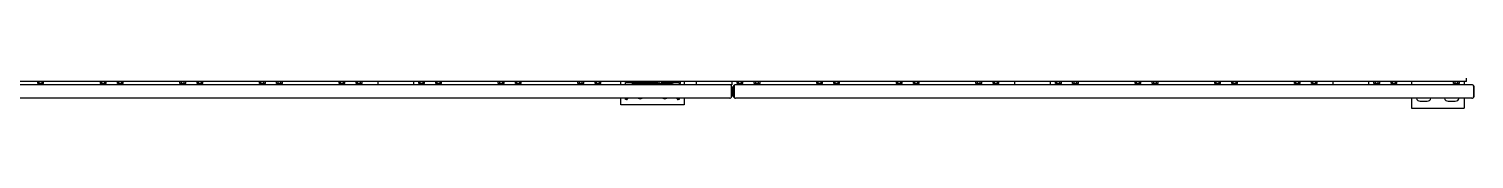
# Model space of a CAD drawing. Header units: millimetres. Extents: x 0 to 55611, y 0 to 32827.
# Drawn here: x 10171 to 14282, y 23569 to 23650 of the extents above; entities that cross this region are included whole.
import ezdxf

# ---------------------------------------------------------------- set-up
doc = ezdxf.new("R2010")
doc.units = ezdxf.units.MM
doc.header["$LTSCALE"] = 10
doc.linetypes.add('SLD-Continua', pattern=[0])
doc.layers.add('STRUC', color=5, linetype='SLD-Continua')

msp = doc.modelspace()

# ---------------------------------------------------------------- linework, layer by layer
at = {"layer": 'STRUC', "linetype": 'SLD-Continua', "lineweight": 25}
for p, q in [((11240.8, 23645.3), (10132.6, 23645.3)), ((10196.4, 23639.8), (10196.4, 23645.3)), ((10196.4, 23639.8), (10197.8, 23639)), ((10211.4, 23639), (10197.8, 23639)), ((10200.5, 23639.8), (10200.5, 23645.3)), ((10208.7, 23639.8), (10208.7, 23645.3)), ((10211.4, 23639), (10212.9, 23639.8)), ((10212.9, 23639.8), (10212.9, 23645.3)), ((10374.2, 23639.8), (10374.2, 23645.3)), ((10374.2, 23639.8), (10375.6, 23639)), ((10389.2, 23639), (10375.6, 23639)), ((10378.3, 23639.8), (10378.3, 23645.3)), ((10386.5, 23639.8), (10386.5, 23645.3)), ((10389.2, 23639), (10390.7, 23639.8)), ((10390.7, 23639.8), (10390.7, 23645.3)), ((10422.8, 23639.8), (10422.8, 23645.3)), ((10422.8, 23639.8), (10424.2, 23639)), ((10437.8, 23639), (10424.2, 23639)), ((10426.9, 23639.8), (10426.9, 23645.3)), ((10435.1, 23639.8), (10435.1, 23645.3)), ((10437.8, 23639), (10439.3, 23639.8)), ((10439.3, 23639.8), (10439.3, 23645.3)), ((10600.6, 23639.8), (10600.6, 23645.3)), ((10600.6, 23639.8), (10602, 23639)), ((10615.6, 23639), (10602, 23639)), ((10604.7, 23639.8), (10604.7, 23645.3)), ((10612.9, 23639.8), (10612.9, 23645.3)), ((10615.6, 23639), (10617.1, 23639.8)), ((10617.1, 23639.8), (10617.1, 23645.3)), ((10649.2, 23639.8), (10649.2, 23645.3)), ((10649.2, 23639.8), (10650.7, 23639)), ((10664.2, 23639), (10650.7, 23639)), ((10653.3, 23639.8), (10653.3, 23645.3)), ((10661.6, 23639.8), (10661.6, 23645.3)), ((10664.2, 23639), (10665.7, 23639.8)), ((10665.7, 23639.8), (10665.7, 23645.3)), ((10827, 23639.8), (10827, 23645.3)), ((10827, 23639.8), (10828.5, 23639)), ((10842, 23639), (10828.5, 23639)), ((10831.1, 23639.8), (10831.1, 23645.3)), ((10839.4, 23639.8), (10839.4, 23645.3)), ((10842, 23639), (10843.5, 23639.8)), ((10843.5, 23639.8), (10843.5, 23645.3)), ((10875.6, 23639.8), (10875.6, 23645.3)), ((10875.6, 23639.8), (10877.1, 23639)), ((10890.6, 23639), (10877.1, 23639)), ((10879.7, 23639.8), (10879.7, 23645.3)), ((10888, 23639.8), (10888, 23645.3)), ((10890.6, 23639), (10892.1, 23639.8)), ((10892.1, 23639.8), (10892.1, 23645.3)), ((11053.4, 23639.8), (11053.4, 23645.3)), ((11053.4, 23639.8), (11054.9, 23639)), ((11068.4, 23639), (11054.9, 23639)), ((11057.5, 23639.8), (11057.5, 23645.3)), ((11065.8, 23639.8), (11065.8, 23645.3)), ((11068.4, 23639), (11069.9, 23639.8)), ((11069.9, 23639.8), (11069.9, 23645.3)), ((11102, 23639.8), (11102, 23645.3)), ((11102, 23639.8), (11103.5, 23639)), ((11117, 23639), (11103.5, 23639)), ((11106.1, 23639.8), (11106.1, 23645.3)), ((11114.4, 23639.8), (11114.4, 23645.3)), ((11117, 23639), (11118.5, 23639.8)), ((11118.5, 23639.8), (11118.5, 23645.3)), ((11163.1, 23645.3), (11163.1, 23635.8)), ((11264.7, 23645.3), (11240.8, 23645.3)), ((11264.7, 23645.3), (11264.7, 23635.8)), ((12146.5, 23645.3), (11264.7, 23645.3)), ((11279.8, 23639.8), (11279.8, 23645.3)), ((11279.8, 23639.8), (11281.3, 23639)), ((11294.8, 23639), (11281.3, 23639)), ((11283.9, 23639.8), (11283.9, 23645.3)), ((11292.2, 23639.8), (11292.2, 23645.3)), ((11294.8, 23639), (11296.3, 23639.8)), ((11296.3, 23639.8), (11296.3, 23645.3)), ((11328.4, 23639.8), (11328.4, 23645.3)), ((11328.4, 23639.8), (11329.9, 23639)), ((11343.4, 23639), (11329.9, 23639)), ((11332.5, 23639.8), (11332.5, 23645.3)), ((11340.8, 23639.8), (11340.8, 23645.3)), ((11343.4, 23639), (11344.9, 23639.8)), ((11344.9, 23639.8), (11344.9, 23645.3)), ((11506.2, 23639.8), (11506.2, 23645.3)), ((11506.2, 23639.8), (11507.7, 23639)), ((11521.2, 23639), (11507.7, 23639)), ((11510.3, 23639.8), (11510.3, 23645.3)), ((11518.6, 23639.8), (11518.6, 23645.3)), ((11521.2, 23639), (11522.7, 23639.8)), ((11522.7, 23639.8), (11522.7, 23645.3)), ((11554.8, 23639.8), (11554.8, 23645.3)), ((11554.8, 23639.8), (11556.3, 23639)), ((11569.9, 23639), (11556.3, 23639)), ((11559, 23639.8), (11559, 23645.3)), ((11567.2, 23639.8), (11567.2, 23645.3)), ((11569.9, 23639), (11571.3, 23639.8)), ((11571.3, 23639.8), (11571.3, 23645.3)), ((11732.6, 23639.8), (11732.6, 23645.3)), ((11732.6, 23639.8), (11734.1, 23639)), ((11747.7, 23639), (11734.1, 23639)), ((11736.8, 23639.8), (11736.8, 23645.3)), ((11745, 23639.8), (11745, 23645.3)), ((11747.7, 23639), (11749.1, 23639.8)), ((11749.1, 23639.8), (11749.1, 23645.3)), ((11781.2, 23639.8), (11781.2, 23645.3)), ((11781.2, 23639.8), (11782.7, 23639)), ((11796.3, 23639), (11782.7, 23639)), ((11785.4, 23639.8), (11785.4, 23645.3)), ((11793.6, 23639.8), (11793.6, 23645.3)), ((11796.3, 23639), (11797.7, 23639.8)), ((11797.7, 23639.8), (11797.7, 23645.3)), ((11854.4, 23635.8), (11854.4, 23645.3)), ((11868.2, 23635.8), (11868.2, 23642.4)), ((11868.2, 23642.4), (11959, 23642.4)), ((12001.8, 23637.3), (11887, 23637.3)), ((11919, 23645.3), (11919, 23642.4)), ((11959, 23639.8), (11959, 23645.3)), ((11959, 23639.8), (11960.5, 23639)), ((11974.1, 23639), (11960.5, 23639)), ((11963.2, 23639.8), (11963.2, 23645.3)), ((11971.4, 23639.8), (11971.4, 23645.3)), ((11974.1, 23639), (11975.5, 23639.8)), ((11975.5, 23639.8), (11975.5, 23645.3)), ((11975.5, 23642.4), (12020.6, 23642.4)), ((12007.7, 23642.4), (12007.7, 23645.3)), ((12011.8, 23642.4), (12011.8, 23645.3)), ((12020, 23642.4), (12020, 23645.3)), ((12020.6, 23642.4), (12020.6, 23635.8)), ((12022.7, 23639), (12020.6, 23639)), ((12022.7, 23639), (12024.2, 23639.8)), ((12024.2, 23639.8), (12024.2, 23645.3)), ((12034.4, 23645.3), (12034.4, 23635.8)), ((12068.7, 23645.3), (12068.7, 23635.8)), ((12170.3, 23645.3), (12146.5, 23645.3)), ((12170.3, 23645.3), (12170.3, 23635.8)), ((13052.1, 23645.3), (12170.3, 23645.3)), ((12185.5, 23639.8), (12185.5, 23645.3)), ((12185.5, 23639.8), (12186.9, 23639)), ((12200.5, 23639), (12186.9, 23639)), ((12189.6, 23639.8), (12189.6, 23645.3)), ((12197.8, 23639.8), (12197.8, 23645.3)), ((12200.5, 23639), (12202, 23639.8)), ((12202, 23639.8), (12202, 23645.3)), ((12234.1, 23639.8), (12234.1, 23645.3)), ((12234.1, 23639.8), (12235.5, 23639)), ((12249.1, 23639), (12235.5, 23639)), ((12238.2, 23639.8), (12238.2, 23645.3)), ((12246.4, 23639.8), (12246.4, 23645.3)), ((12249.1, 23639), (12250.6, 23639.8)), ((12250.6, 23639.8), (12250.6, 23645.3)), ((12411.9, 23639.8), (12411.9, 23645.3)), ((12411.9, 23639.8), (12413.3, 23639)), ((12426.9, 23639), (12413.3, 23639)), ((12416, 23639.8), (12416, 23645.3)), ((12424.2, 23639.8), (12424.2, 23645.3)), ((12426.9, 23639), (12428.4, 23639.8)), ((12428.4, 23639.8), (12428.4, 23645.3)), ((12460.5, 23639.8), (12460.5, 23645.3)), ((12460.5, 23639.8), (12462, 23639)), ((12475.5, 23639), (12462, 23639)), ((12464.6, 23639.8), (12464.6, 23645.3)), ((12472.9, 23639.8), (12472.9, 23645.3)), ((12475.5, 23639), (12477, 23639.8)), ((12477, 23639.8), (12477, 23645.3)), ((12638.3, 23639.8), (12638.3, 23645.3)), ((12638.3, 23639.8), (12639.8, 23639)), ((12653.3, 23639), (12639.8, 23639)), ((12642.4, 23639.8), (12642.4, 23645.3)), ((12650.7, 23639.8), (12650.7, 23645.3)), ((12653.3, 23639), (12654.8, 23639.8)), ((12654.8, 23639.8), (12654.8, 23645.3)), ((12686.9, 23639.8), (12686.9, 23645.3)), ((12686.9, 23639.8), (12688.4, 23639)), ((12701.9, 23639), (12688.4, 23639)), ((12691, 23639.8), (12691, 23645.3)), ((12699.3, 23639.8), (12699.3, 23645.3)), ((12701.9, 23639), (12703.4, 23639.8)), ((12703.4, 23639.8), (12703.4, 23645.3)), ((12864.7, 23639.8), (12864.7, 23645.3)), ((12864.7, 23639.8), (12866.2, 23639)), ((12879.7, 23639), (12866.2, 23639)), ((12868.8, 23639.8), (12868.8, 23645.3)), ((12877.1, 23639.8), (12877.1, 23645.3)), ((12879.7, 23639), (12881.2, 23639.8)), ((12881.2, 23639.8), (12881.2, 23645.3)), ((12913.3, 23639.8), (12913.3, 23645.3)), ((12913.3, 23639.8), (12914.8, 23639)), ((12928.3, 23639), (12914.8, 23639)), ((12917.4, 23639.8), (12917.4, 23645.3)), ((12925.7, 23639.8), (12925.7, 23645.3)), ((12928.3, 23639), (12929.8, 23639.8)), ((12929.8, 23639.8), (12929.8, 23645.3)), ((12974.4, 23645.3), (12974.4, 23635.8)), ((13076, 23645.3), (13052.1, 23645.3)), ((13076, 23645.3), (13076, 23635.8)), ((13957.8, 23645.3), (13076, 23645.3)), ((13091.1, 23639.8), (13091.1, 23645.3)), ((13091.1, 23639.8), (13092.6, 23639)), ((13106.1, 23639), (13092.6, 23639)), ((13095.2, 23639.8), (13095.2, 23645.3)), ((13103.5, 23639.8), (13103.5, 23645.3)), ((13106.1, 23639), (13107.6, 23639.8)), ((13107.6, 23639.8), (13107.6, 23645.3)), ((13139.7, 23639.8), (13139.7, 23645.3)), ((13139.7, 23639.8), (13141.2, 23639)), ((13154.8, 23639), (13141.2, 23639)), ((13143.9, 23639.8), (13143.9, 23645.3)), ((13152.1, 23639.8), (13152.1, 23645.3)), ((13154.8, 23639), (13156.2, 23639.8)), ((13156.2, 23639.8), (13156.2, 23645.3)), ((13317.5, 23639.8), (13317.5, 23645.3)), ((13317.5, 23639.8), (13319, 23639)), ((13332.6, 23639), (13319, 23639)), ((13321.7, 23639.8), (13321.7, 23645.3)), ((13329.9, 23639.8), (13329.9, 23645.3)), ((13332.6, 23639), (13334, 23639.8)), ((13334, 23639.8), (13334, 23645.3)), ((13366.1, 23639.8), (13366.1, 23645.3)), ((13366.1, 23639.8), (13367.6, 23639)), ((13381.2, 23639), (13367.6, 23639)), ((13370.3, 23639.8), (13370.3, 23645.3)), ((13378.5, 23639.8), (13378.5, 23645.3)), ((13381.2, 23639), (13382.6, 23639.8)), ((13382.6, 23639.8), (13382.6, 23645.3)), ((13543.9, 23639.8), (13543.9, 23645.3)), ((13543.9, 23639.8), (13545.4, 23639)), ((13559, 23639), (13545.4, 23639)), ((13548.1, 23639.8), (13548.1, 23645.3)), ((13556.3, 23639.8), (13556.3, 23645.3)), ((13559, 23639), (13560.4, 23639.8)), ((13560.4, 23639.8), (13560.4, 23645.3)), ((13592.6, 23639.8), (13592.6, 23645.3)), ((13592.6, 23639.8), (13594, 23639)), ((13607.6, 23639), (13594, 23639)), ((13596.7, 23639.8), (13596.7, 23645.3)), ((13604.9, 23639.8), (13604.9, 23645.3)), ((13607.6, 23639), (13609, 23639.8)), ((13609, 23639.8), (13609, 23645.3)), ((13770.4, 23639.8), (13770.4, 23645.3)), ((13770.4, 23639.8), (13771.8, 23639)), ((13785.4, 23639), (13771.8, 23639)), ((13774.5, 23639.8), (13774.5, 23645.3)), ((13782.7, 23639.8), (13782.7, 23645.3)), ((13785.4, 23639), (13786.8, 23639.8)), ((13786.8, 23639.8), (13786.8, 23645.3)), ((13819, 23639.8), (13819, 23645.3)), ((13819, 23639.8), (13820.4, 23639)), ((13834, 23639), (13820.4, 23639)), ((13823.1, 23639.8), (13823.1, 23645.3)), ((13831.3, 23639.8), (13831.3, 23645.3)), ((13834, 23639), (13835.5, 23639.8)), ((13835.5, 23639.8), (13835.5, 23645.3)), ((13880, 23645.3), (13880, 23635.8)), ((13981.6, 23645.3), (13957.8, 23645.3)), ((13981.6, 23645.3), (13981.6, 23635.8)), ((14260, 23645.3), (13981.6, 23645.3)), ((13996.8, 23639.8), (13996.8, 23645.3)), ((13996.8, 23639.8), (13998.2, 23639)), ((14011.8, 23639), (13998.2, 23639)), ((14000.9, 23639.8), (14000.9, 23645.3)), ((14009.1, 23639.8), (14009.1, 23645.3)), ((14011.8, 23639), (14013.3, 23639.8)), ((14013.3, 23639.8), (14013.3, 23645.3)), ((14045.4, 23639.8), (14045.4, 23645.3)), ((14045.4, 23639.8), (14046.9, 23639)), ((14060.4, 23639), (14046.9, 23639)), ((14049.5, 23639.8), (14049.5, 23645.3)), ((14057.8, 23639.8), (14057.8, 23645.3)), ((14060.4, 23639), (14061.9, 23639.8)), ((14061.9, 23639.8), (14061.9, 23645.3)), ((14103.1, 23645.3), (14103.1, 23642.2)), ((14103.1, 23642.2), (14103.1, 23635.8)), ((14223.2, 23639.8), (14223.2, 23645.3)), ((14223.2, 23639.8), (14224.7, 23639)), ((14238.2, 23639), (14224.7, 23639)), ((14227.3, 23639.8), (14227.3, 23645.3)), ((14235.6, 23639.8), (14235.6, 23645.3)), ((14238.2, 23639), (14239.7, 23639.8)), ((14239.7, 23639.8), (14239.7, 23645.3)), ((14253.1, 23645.3), (14253.1, 23642.2)), ((14253.1, 23642.2), (14253.1, 23635.8)), ((14260, 23645.3), (14260, 23654.9)), ((12164.2, 23635.8), (9831.6, 23635.8)), ((12164.2, 23597.7), (9831.6, 23597.7)), ((11854.4, 23578.4), (11854.4, 23597.7)), ((11868.2, 23593.6), (11868.2, 23597.7)), ((11873.9, 23597.7), (11873.7, 23596.1)), ((12015.1, 23596.1), (12014.8, 23597.7)), ((12020.6, 23597.7), (12020.6, 23593.6)), ((12034.4, 23597.7), (12034.4, 23578.4)), ((12170.3, 23635.8), (12164.2, 23635.8)), ((12169.4, 23603.8), (12169.4, 23629.7)), ((12170.3, 23603.8), (12170.3, 23629.7)), ((12174.5, 23603.8), (12174.5, 23629.7)), ((12176.5, 23634.3), (12176.5, 23599.2)), ((12177.9, 23603.8), (12177.9, 23629.7)), ((14275.5, 23635.8), (12180.6, 23635.8)), ((14275.5, 23597.7), (12180.6, 23597.7)), ((14103.1, 23597.7), (14103.1, 23575.5)), ((14253.1, 23597.7), (14253.1, 23575.5)), ((14280.6, 23603.8), (14280.6, 23629.7)), ((14281.6, 23603.8), (14281.6, 23629.7)), ((12034.4, 23578.4), (11854.4, 23578.4)), ((11870.7, 23593.6), (11868.2, 23593.6)), ((12020.6, 23593.6), (12018.1, 23593.6)), ((14103.1, 23575.5), (14103.1, 23569.1)), ((14103.1, 23569.1), (14253.1, 23569.1)), ((14128.1, 23589.2), (14148.1, 23589.2)), ((14208.1, 23589.2), (14228.1, 23589.2)), ((14253.1, 23575.5), (14253.1, 23569.1))]:
    msp.add_line(p, q, dxfattribs=at)
for centre, radius, start, end in [((10198.4, 23642.9), 3.71, 236.2132, 303.7868), ((10204.6, 23653.1), 13.9, 252.785, 287.215), ((10210.8, 23642.9), 3.71, 236.2132, 303.7868), ((10376.2, 23642.9), 3.71, 236.2132, 303.7868), ((10382.4, 23653.1), 13.9, 252.785, 287.215), ((10388.6, 23642.9), 3.71, 236.2132, 303.7868), ((10424.8, 23642.9), 3.71, 236.2132, 303.7868), ((10431, 23653.1), 13.9, 252.785, 287.215), ((10437.2, 23642.9), 3.71, 236.2132, 303.7868), ((10602.6, 23642.9), 3.71, 236.2132, 303.7868), ((10608.8, 23653.1), 13.9, 252.785, 287.215), ((10615, 23642.9), 3.71, 236.2132, 303.7868), ((10651.2, 23642.9), 3.71, 236.2132, 303.7868), ((10657.4, 23653.1), 13.9, 252.785, 287.215), ((10663.6, 23642.9), 3.71, 236.2132, 303.7868), ((10829, 23642.9), 3.71, 236.2132, 303.7868), ((10835.2, 23653.1), 13.9, 252.785, 287.215), ((10841.4, 23642.9), 3.71, 236.2132, 303.7868), ((10877.7, 23642.9), 3.71, 236.2132, 303.7868), ((10883.8, 23653.1), 13.9, 252.785, 287.215), ((10890, 23642.9), 3.71, 236.2132, 303.7868), ((11055.5, 23642.9), 3.71, 236.2132, 303.7868), ((11061.6, 23653.1), 13.9, 252.785, 287.215), ((11067.8, 23642.9), 3.71, 236.2132, 303.7868), ((11104.1, 23642.9), 3.71, 236.2132, 303.7868), ((11110.3, 23653.1), 13.9, 252.785, 287.215), ((11116.4, 23642.9), 3.71, 236.2132, 303.7868), ((11281.9, 23642.9), 3.71, 236.2132, 303.7868), ((11288.1, 23653.1), 13.9, 252.785, 287.215), ((11294.2, 23642.9), 3.71, 236.2132, 303.7868), ((11330.5, 23642.9), 3.71, 236.2132, 303.7868), ((11336.7, 23653.1), 13.9, 252.785, 287.215), ((11342.9, 23642.9), 3.71, 236.2132, 303.7868), ((11508.3, 23642.9), 3.71, 236.2132, 303.7868), ((11514.5, 23653.1), 13.9, 252.785, 287.215), ((11520.7, 23642.9), 3.71, 236.2132, 303.7868), ((11556.9, 23642.9), 3.71, 236.2132, 303.7868), ((11563.1, 23653.1), 13.9, 252.785, 287.215), ((11569.3, 23642.9), 3.71, 236.2132, 303.7868), ((11734.7, 23642.9), 3.71, 236.2132, 303.7868), ((11740.9, 23653.1), 13.9, 252.785, 287.215), ((11747.1, 23642.9), 3.71, 236.2132, 303.7868), ((11783.3, 23642.9), 3.71, 236.2132, 303.7868), ((11789.5, 23653.1), 13.9, 252.785, 287.215), ((11795.7, 23642.9), 3.71, 236.2132, 303.7868), ((11887, 23629.7), 7.62, 90, 126.1877), ((11961.1, 23642.9), 3.71, 236.2132, 303.7868), ((11967.3, 23653.1), 13.9, 252.785, 287.215), ((11973.5, 23642.9), 3.71, 236.2132, 303.7868), ((12001.8, 23629.7), 7.62, 53.8123, 90), ((12022.2, 23642.5), 3.31, 240.3195, 305.6), ((12187.5, 23642.9), 3.71, 236.2132, 303.7868), ((12193.7, 23653.1), 13.9, 252.785, 287.215), ((12199.9, 23642.9), 3.71, 236.2132, 303.7868), ((12236.1, 23642.9), 3.71, 236.2132, 303.7868), ((12242.3, 23653.1), 13.9, 252.785, 287.215), ((12248.5, 23642.9), 3.71, 236.2132, 303.7868), ((12413.9, 23642.9), 3.71, 236.2132, 303.7868), ((12420.1, 23653.1), 13.9, 252.785, 287.215), ((12426.3, 23642.9), 3.71, 236.2132, 303.7868), ((12462.5, 23642.9), 3.71, 236.2132, 303.7868), ((12468.7, 23653.1), 13.9, 252.785, 287.215), ((12474.9, 23642.9), 3.71, 236.2132, 303.7868), ((12640.3, 23642.9), 3.71, 236.2132, 303.7868), ((12646.5, 23653.1), 13.9, 252.785, 287.215), ((12652.7, 23642.9), 3.71, 236.2132, 303.7868), ((12689, 23642.9), 3.71, 236.2132, 303.7868), ((12695.1, 23653.1), 13.9, 252.785, 287.215), ((12701.3, 23642.9), 3.71, 236.2132, 303.7868), ((12866.8, 23642.9), 3.71, 236.2132, 303.7868), ((12872.9, 23653.1), 13.9, 252.785, 287.215), ((12879.1, 23642.9), 3.71, 236.2132, 303.7868), ((12915.4, 23642.9), 3.71, 236.2132, 303.7868), ((12921.6, 23653.1), 13.9, 252.785, 287.215), ((12927.7, 23642.9), 3.71, 236.2132, 303.7868), ((13093.2, 23642.9), 3.71, 236.2132, 303.7868), ((13099.4, 23653.1), 13.9, 252.785, 287.215), ((13105.5, 23642.9), 3.71, 236.2132, 303.7868), ((13141.8, 23642.9), 3.71, 236.2132, 303.7868), ((13148, 23653.1), 13.9, 252.785, 287.215), ((13154.2, 23642.9), 3.71, 236.2132, 303.7868), ((13319.6, 23642.9), 3.71, 236.2132, 303.7868), ((13325.8, 23653.1), 13.9, 252.785, 287.215), ((13332, 23642.9), 3.71, 236.2132, 303.7868), ((13368.2, 23642.9), 3.71, 236.2132, 303.7868), ((13374.4, 23653.1), 13.9, 252.785, 287.215), ((13380.6, 23642.9), 3.71, 236.2132, 303.7868), ((13546, 23642.9), 3.71, 236.2132, 303.7868), ((13552.2, 23653.1), 13.9, 252.785, 287.215), ((13558.4, 23642.9), 3.71, 236.2132, 303.7868), ((13594.6, 23642.9), 3.71, 236.2132, 303.7868), ((13600.8, 23653.1), 13.9, 252.785, 287.215), ((13607, 23642.9), 3.71, 236.2132, 303.7868), ((13772.4, 23642.9), 3.71, 236.2132, 303.7868), ((13778.6, 23653.1), 13.9, 252.785, 287.215), ((13784.8, 23642.9), 3.71, 236.2132, 303.7868), ((13821, 23642.9), 3.71, 236.2132, 303.7868), ((13827.2, 23653.1), 13.9, 252.785, 287.215), ((13833.4, 23642.9), 3.71, 236.2132, 303.7868), ((13998.8, 23642.9), 3.71, 236.2132, 303.7868), ((14005, 23653.1), 13.9, 252.785, 287.215), ((14011.2, 23642.9), 3.71, 236.2132, 303.7868), ((14047.4, 23642.9), 3.71, 236.2132, 303.7868), ((14053.6, 23653.1), 13.9, 252.785, 287.215), ((14059.8, 23642.9), 3.71, 236.2132, 303.7868), ((14225.2, 23642.9), 3.71, 236.2132, 303.7868), ((14231.4, 23653.1), 13.9, 252.785, 287.215), ((14237.6, 23642.9), 3.71, 236.2132, 303.7868), ((11870.7, 23596.6), 3.05, 270, 350.537), ((11909.4, 23607.3), 11.1, 239.4507, 300.5493), ((11979.4, 23607.3), 11.1, 239.4507, 300.5493), ((12018.1, 23596.6), 3.05, 189.463, 270), ((12164.2, 23629.7), 6.1, 56.483, 90), ((12164.2, 23603.8), 6.1, 270, 303.517), ((12162.1, 23630), 7.32, 357.8138, 41.0099), ((12164.2, 23629.7), 6.1, 0, 56.483), ((12162.1, 23603.5), 7.32, 318.9901, 2.1862), ((12164.2, 23603.8), 6.1, 303.517, 0), ((12180.6, 23629.7), 6.1, 131.2895, 180), ((12180.6, 23603.8), 6.1, 180, 228.7105), ((12180.6, 23629.7), 6.1, 90, 131.2895), ((12170.1, 23629.9), 7.76, 358.6208, 34.4603), ((12170.1, 23603.6), 7.76, 325.5397, 1.3792), ((12180.6, 23603.8), 6.1, 228.7105, 270), ((14128.1, 23600.3), 11.1, 193.6636, 270), ((14148.1, 23600.3), 11.1, 270, 346.3364), ((14208.1, 23600.3), 11.1, 193.6636, 270), ((14228.1, 23600.3), 11.1, 270, 346.3364), ((14275.5, 23629.7), 6.1, 60, 90), ((14275.5, 23603.8), 6.1, 270, 300), ((14273.5, 23630), 7.11, 357.3597, 44.1312), ((14275.5, 23629.7), 6.1, 0, 60), ((14273.5, 23603.5), 7.11, 315.8688, 2.6403), ((14275.5, 23603.8), 6.1, 300, 0)]:
    msp.add_arc(centre, radius, start, end, dxfattribs=at)

doc.saveas('drawing.dxf')
